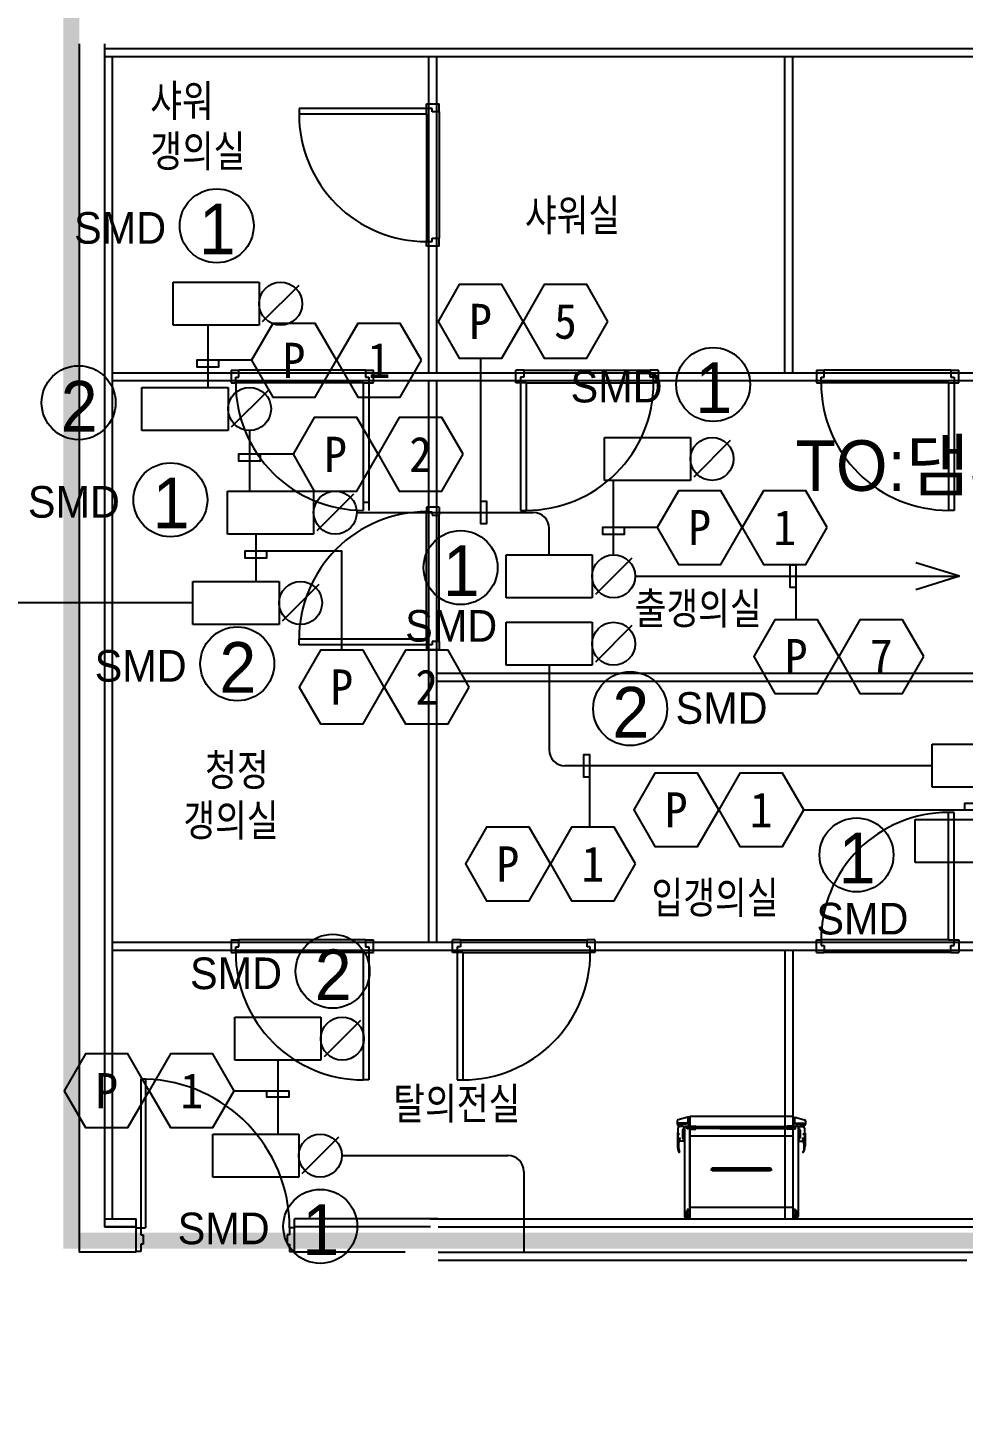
# Model space of a CAD drawing. Header units: millimetres. Extents: x 3365 to 47260, y 1455 to 34440.
# Drawn here: x 13890 to 19802, y 11986 to 20800 of the extents above; entities that cross this region are included whole.
import ezdxf
from ezdxf.enums import TextEntityAlignment as Align

# ---------------------------------------------------------------- set-up
doc = ezdxf.new("R2010")
doc.units = ezdxf.units.MM
doc.header["$LTSCALE"] = 120
doc.linetypes.add('HIDDENX2', pattern=[0.75, 0.5, -0.25])
for name, color, linetype in [('1구역', 41, 'Continuous'), ('ARCH', 9, 'Continuous'), ('DAMPER', 2, 'Continuous'), ('fire', 2, 'Continuous'), ('fire-l', 4, 'Continuous'), ('FIRE-NOTE', 7, 'Continuous'), ('smd-f', 2, 'Continuous')]:
    doc.layers.add(name, color=color, linetype=linetype)
doc.styles.add('GHD', font='')
doc.styles.add('ghs', font='')
doc.styles.add('TT', font='')
doc.styles.add('돋움', font='')
doc.styles.get('GHD').set_extended_font_data('Dotum')
doc.styles.get('ghs').set_extended_font_data('Dotum')
doc.styles.get('TT').set_extended_font_data('Dotum')
doc.styles.get('돋움').set_extended_font_data('DotumChe')

# ---------------------------------------------------------------- blocks, each defined once
blk = doc.blocks.new('e-22-1')
at = {"layer": 'DAMPER'}
blk.add_line((-5, 1), (-1, 1), dxfattribs=at)
at = {"layer": 'fire'}
for p, q in [((-5, -1), (-5, 1)), ((-1, 1), (-1, -1)), ((0.85, 0.85), (-0.85, -0.85)), ((-1, -1), (-5, -1))]:
    blk.add_line(p, q, dxfattribs=at)
blk.add_circle((0, 0), 1, dxfattribs=at)

msp = doc.modelspace()

# ---------------------------------------------------------------- linework, layer by layer
at = {"layer": '1구역', "color": 1, "linetype": 'HIDDENX2', "ltscale": 7, "const_width": 100, "elevation": 0}
msp.add_lwpolyline([(14164.5, 20700.2), (14164.5, 14972.6), (14164.5, 13133.1), (31124.5, 13133.1), (31124.5, 10860.3), (34735.9, 10860.3), (34735.8, 21050.2), (14164.5, 21050.2)], close=True, dxfattribs=at)
at = {"layer": 'ARCH', "color": 9}
for p, q in [((14214.5, 20700.2, 0), (14214.5, 13060.3, 0)), ((14374.5, 20700.2, 0), (14374.5, 13220.3, 0)), ((14374.5, 20670.3, 0), (20574.5, 20670.3, 0)), ((14374.5, 20620.3, 0), (20574.5, 20620.3, 0)), ((14424.5, 13270.3, 0), (14424.5, 20620.3, 0)), ((16424.5, 18620.3, 0), (16424.5, 20620.3, 0)), ((16474.5, 18620.3, 0), (16474.5, 20620.3, 0)), ((18674.5, 18620.3, 0), (18674.5, 20620.3, 0)), ((18724.5, 18620.3, 0), (18724.5, 20620.3, 0)), ((16409.5, 20290.9, 0), (15604.3, 20290.9, 0)), ((15604.3, 20290.9, 0), (15604.3, 20255.7, 0)), ((16409.5, 20290.9, 0), (16409.5, 20320.3, 0)), ((16409.5, 20320.3, 0), (16489.5, 20320.3, 0)), ((16445.4, 20290.9, 0), (16409.5, 20290.9, 0)), ((16409.5, 20255.7, 0), (16409.5, 20290.9, 0)), ((16424.5, 20320.3, 0), (16474.5, 20320.3, 0)), ((16424.5, 20320.3, 0), (16474.5, 20320.3, 0)), ((16445.4, 20270.4, 0), (16445.4, 20290.9, 0)), ((16489.5, 20270.4, 0), (16489.5, 20320.3, 0)), ((16409.5, 20255.7, 0), (15604.3, 20255.7, 0)), ((16409.5, 20255.7, 0), (16409.5, 19449.6, 0)), ((16489.5, 20270.4, 0), (16445.4, 20270.4, 0)), ((16489.5, 20270.4, 0), (16489.5, 19470.1, 0)), ((16409.5, 19449.6, 0), (16445.4, 19449.6, 0)), ((16409.5, 19420.3, 0), (16409.5, 19449.6, 0)), ((16489.5, 19420.3, 0), (16409.5, 19420.3, 0)), ((16474.5, 19420.3, 0), (16424.5, 19420.3, 0)), ((16445.4, 19470.1, 0), (16489.5, 19470.1, 0)), ((16445.4, 19449.6, 0), (16445.4, 19470.1, 0)), ((16445.4, 19449.6, 0), (16445.4, 19470.1, 0)), ((16489.5, 19420.3, 0), (16489.5, 19470.1, 0)), ((14424.5, 18620.3, 0), (20024.5, 18620.3, 0)), ((15174.5, 18635.3, 0), (15174.5, 18555.3, 0)), ((15174.5, 18635.3, 0), (15224.4, 18635.3, 0)), ((15174.5, 18620.3, 0), (15174.5, 18570.3, 0)), ((15224.4, 18591.1, 0), (15224.4, 18635.3, 0)), ((16024.6, 18635.3, 0), (15224.4, 18635.3, 0)), ((16024.6, 18635.3, 0), (16024.6, 18591.1, 0)), ((16024.6, 18635.3, 0), (16074.5, 18635.3, 0)), ((16074.5, 18555.3, 0), (16074.5, 18635.3, 0)), ((16074.5, 18570.3, 0), (16074.5, 18620.3, 0)), ((16074.5, 18570.3, 0), (16074.5, 18620.3, 0)), ((16974.5, 18555.3, 0), (16974.5, 18635.3, 0)), ((17024.4, 18635.3, 0), (16974.5, 18635.3, 0)), ((16974.5, 18570.3, 0), (16974.5, 18620.3, 0)), ((16974.5, 18570.3, 0), (16974.5, 18620.3, 0)), ((17024.4, 18635.3, 0), (17024.4, 18591.1, 0)), ((17024.4, 18635.3, 0), (17824.6, 18635.3, 0)), ((17824.6, 18591.1, 0), (17824.6, 18635.3, 0)), ((17874.5, 18635.3, 0), (17824.6, 18635.3, 0)), ((17874.5, 18635.3, 0), (17874.5, 18555.3, 0)), ((17874.5, 18620.3, 0), (17874.5, 18570.3, 0)), ((18874.5, 18635.3, 0), (18874.5, 18555.3, 0)), ((18874.5, 18635.3, 0), (18924.4, 18635.3, 0)), ((18874.5, 18620.3, 0), (18874.5, 18570.3, 0)), ((18924.4, 18591.1, 0), (18924.4, 18635.3, 0)), ((19724.6, 18635.3, 0), (18924.4, 18635.3, 0)), ((19724.6, 18635.3, 0), (19724.6, 18591.1, 0)), ((19724.6, 18635.3, 0), (19774.5, 18635.3, 0)), ((19774.5, 18555.3, 0), (19774.5, 18635.3, 0)), ((19774.5, 18570.3, 0), (19774.5, 18620.3, 0)), ((19774.5, 18570.3, 0), (19774.5, 18620.3, 0)), ((14424.5, 18570.3, 0), (32874.5, 18570.3, 0)), ((15174.5, 18555.3, 0), (15203.9, 18555.3, 0)), ((15203.9, 18591.1, 0), (15224.4, 18591.1, 0)), ((15203.9, 18555.3, 0), (15203.9, 18591.1, 0)), ((15203.9, 18591.1, 0), (15224.4, 18591.1, 0)), ((16009.9, 18555.3, 0), (15203.9, 18555.3, 0)), ((16009.9, 18555.3, 0), (16009.9, 17750, 0)), ((16009.9, 18555.3, 0), (16045.1, 18555.3, 0)), ((16024.6, 18591.1, 0), (16045.1, 18591.1, 0)), ((16045.1, 18591.1, 0), (16045.1, 18555.3, 0)), ((16045.1, 18555.3, 0), (16074.5, 18555.3, 0)), ((16045.1, 18555.3, 0), (16045.1, 17750, 0)), ((16424.5, 15020.3, 0), (16424.5, 18570.3, 0)), ((16474.5, 15020.3, 0), (16474.5, 18570.3, 0)), ((17003.9, 18555.3, 0), (16974.5, 18555.3, 0)), ((17003.9, 18591.1, 0), (17003.9, 18555.3, 0)), ((17024.4, 18591.1, 0), (17003.9, 18591.1, 0)), ((17003.9, 18555.3, 0), (17003.9, 17750, 0)), ((17039.1, 18555.3, 0), (17003.9, 18555.3, 0)), ((17039.1, 18555.3, 0), (17039.1, 17750, 0)), ((17039.1, 18555.3, 0), (17845.1, 18555.3, 0)), ((17845.1, 18591.1, 0), (17824.6, 18591.1, 0)), ((17845.1, 18591.1, 0), (17824.6, 18591.1, 0)), ((17845.1, 18555.3, 0), (17845.1, 18591.1, 0)), ((17874.5, 18555.3, 0), (17845.1, 18555.3, 0)), ((18874.5, 18555.3, 0), (18903.9, 18555.3, 0)), ((18903.9, 18591.1, 0), (18924.4, 18591.1, 0)), ((18903.9, 18555.3, 0), (18903.9, 18591.1, 0)), ((18903.9, 18591.1, 0), (18924.4, 18591.1, 0)), ((19709.9, 18555.3, 0), (18903.9, 18555.3, 0)), ((19709.9, 18555.3, 0), (19709.9, 17750, 0)), ((19709.9, 18555.3, 0), (19745.1, 18555.3, 0)), ((19724.6, 18591.1, 0), (19745.1, 18591.1, 0)), ((19745.1, 18591.1, 0), (19745.1, 18555.3, 0)), ((19745.1, 18555.3, 0), (19774.5, 18555.3, 0)), ((19745.1, 18555.3, 0), (19745.1, 17750, 0)), ((16045.1, 17800, 0), (16009.9, 17800, 0)), ((16409.5, 17770.3, 0), (16409.5, 17740.9, 0)), ((16489.5, 17770.3, 0), (16409.5, 17770.3, 0)), ((16409.5, 17740.9, 0), (16445.4, 17740.9, 0)), ((16409.5, 16934.9, 0), (16409.5, 17740.9, 0)), ((16474.5, 17770.3, 0), (16424.5, 17770.3, 0)), ((16445.4, 17740.9, 0), (16445.4, 17720.4, 0)), ((16445.4, 17740.9, 0), (16445.4, 17720.4, 0)), ((16445.4, 17720.4, 0), (16489.5, 17720.4, 0)), ((16489.5, 17770.3, 0), (16489.5, 17720.4, 0)), ((16489.5, 16920.1, 0), (16489.5, 17720.4, 0)), ((17003.9, 17750, 0), (17039.1, 17750, 0)), ((19745.1, 17750, 0), (19709.9, 17750, 0)), ((16409.5, 16934.9, 0), (15604.3, 16934.9, 0)), ((15604.3, 16899.6, 0), (15604.3, 16934.9, 0)), ((16409.5, 16934.9, 0), (16409.5, 16899.6, 0)), ((16409.5, 16899.6, 0), (15604.3, 16899.6, 0)), ((16409.5, 16899.6, 0), (16409.5, 16870.3, 0)), ((16445.4, 16899.6, 0), (16409.5, 16899.6, 0)), ((16409.5, 16870.3, 0), (16489.5, 16870.3, 0)), ((16424.5, 16870.3, 0), (16474.5, 16870.3, 0)), ((16424.5, 16870.3, 0), (16474.5, 16870.3, 0)), ((16445.4, 16920.1, 0), (16445.4, 16899.6, 0)), ((16489.5, 16920.1, 0), (16445.4, 16920.1, 0)), ((16489.5, 16920.1, 0), (16489.5, 16870.3, 0)), ((16474.5, 16720.3, 0), (20024.5, 16720.3, 0)), ((16474.5, 16670.3, 0), (20024.5, 16670.3, 0)), ((19709.9, 15035.3, 0), (19709.9, 15840.5, 0)), ((19745.1, 15840.5, 0), (19709.9, 15840.5, 0)), ((19745.1, 15035.3, 0), (19745.1, 15840.5, 0)), ((14424.5, 15020.3, 0), (22874.5, 15020.3, 0)), ((15174.5, 15035.3, 0), (15174.5, 14955.3, 0)), ((15174.5, 15035.3, 0), (15224.4, 15035.3, 0)), ((15174.5, 15020.3, 0), (15174.5, 14970.3, 0)), ((15203.9, 14991.1, 0), (15224.4, 14991.1, 0)), ((15203.9, 14955.3, 0), (15203.9, 14991.1, 0)), ((15203.9, 14991.1, 0), (15224.4, 14991.1, 0)), ((15224.4, 14991.1, 0), (15224.4, 15035.3, 0)), ((16024.6, 15035.3, 0), (15224.4, 15035.3, 0)), ((16024.6, 15035.3, 0), (16024.6, 14991.1, 0)), ((16024.6, 15035.3, 0), (16074.5, 15035.3, 0)), ((16024.6, 14991.1, 0), (16045.1, 14991.1, 0)), ((16045.1, 14991.1, 0), (16045.1, 14955.3, 0)), ((16074.5, 14955.3, 0), (16074.5, 15035.3, 0)), ((16074.5, 14970.3, 0), (16074.5, 15020.3, 0)), ((16074.5, 14970.3, 0), (16074.5, 15020.3, 0)), ((16574.5, 14955.3, 0), (16574.5, 15035.3, 0)), ((16624.4, 15035.3, 0), (16574.5, 15035.3, 0)), ((16574.5, 14970.3, 0), (16574.5, 15020.3, 0)), ((16574.5, 14970.3, 0), (16574.5, 15020.3, 0)), ((16603.9, 14991.1, 0), (16603.9, 14955.3, 0)), ((16624.4, 14991.1, 0), (16603.9, 14991.1, 0)), ((16624.4, 15035.3, 0), (16624.4, 14991.1, 0)), ((16624.4, 15035.3, 0), (17424.6, 15035.3, 0)), ((17424.6, 14991.1, 0), (17424.6, 15035.3, 0)), ((17474.5, 15035.3, 0), (17424.6, 15035.3, 0)), ((17445.1, 14991.1, 0), (17424.6, 14991.1, 0)), ((17445.1, 14991.1, 0), (17424.6, 14991.1, 0)), ((17445.1, 14955.3, 0), (17445.1, 14991.1, 0)), ((17474.5, 15035.3, 0), (17474.5, 14955.3, 0)), ((17474.5, 15020.3, 0), (17474.5, 14970.3, 0)), ((18874.5, 15035.3, 0), (18903.9, 15035.3, 0)), ((18874.5, 14955.3, 0), (18874.5, 15035.3, 0)), ((18874.5, 14970.3, 0), (18874.5, 15020.3, 0)), ((18903.9, 15035.3, 0), (18903.9, 14999.4, 0)), ((19709.9, 15035.3, 0), (18903.9, 15035.3, 0)), ((18903.9, 14999.4, 0), (18924.4, 14999.4, 0)), ((18903.9, 14999.4, 0), (18924.4, 14999.4, 0)), ((18924.4, 14999.4, 0), (18924.4, 14955.3, 0)), ((19709.9, 15035.3, 0), (19745.1, 15035.3, 0)), ((19724.6, 14999.4, 0), (19745.1, 14999.4, 0)), ((19724.6, 14955.3, 0), (19724.6, 14999.4, 0)), ((19745.1, 15035.3, 0), (19774.5, 15035.3, 0)), ((19745.1, 14999.4, 0), (19745.1, 15035.3, 0)), ((19774.5, 15035.3, 0), (19774.5, 14955.3, 0)), ((19774.5, 15020.3, 0), (19774.5, 14970.3, 0)), ((19774.5, 15020.3, 0), (19774.5, 14970.3, 0)), ((14424.5, 14970.3, 0), (22924.5, 14970.3, 0)), ((15174.5, 14955.3, 0), (15203.9, 14955.3, 0)), ((16009.9, 14955.3, 0), (15203.9, 14955.3, 0)), ((16009.9, 14955.3, 0), (16009.9, 14150, 0)), ((16009.9, 14955.3, 0), (16045.1, 14955.3, 0)), ((16045.1, 14955.3, 0), (16074.5, 14955.3, 0)), ((16045.1, 14955.3, 0), (16045.1, 14150, 0)), ((16603.9, 14955.3, 0), (16574.5, 14955.3, 0)), ((16603.9, 14955.3, 0), (16603.9, 14150, 0)), ((16639.1, 14955.3, 0), (16603.9, 14955.3, 0)), ((16639.1, 14955.3, 0), (16639.1, 14150, 0)), ((16639.1, 14955.3, 0), (17445.1, 14955.3, 0)), ((17474.5, 14955.3, 0), (17445.1, 14955.3, 0)), ((18674.5, 14970.3, 0), (18674.5, 13270.3, 0)), ((18724.5, 14970.3, 0), (18724.5, 13270.3, 0)), ((18874.5, 14955.3, 0), (18924.4, 14955.3, 0)), ((19724.6, 14955.3, 0), (18924.4, 14955.3, 0)), ((19724.6, 14955.3, 0), (19774.5, 14955.3, 0)), ((14604.5, 14155.3, 0), (14604.5, 13215.3, 0)), ((14604.5, 14155.3, 0), (14634.5, 14155.3, 0)), ((14634.5, 14155.3, 0), (14634.5, 13215.3, 0)), ((16045.1, 14150, 0), (16009.9, 14150, 0)), ((16603.9, 14150, 0), (16639.1, 14150, 0)), ((17993.3, 13890.5, 0), (17993.3, 13875, 0)), ((18062.2, 13875, 0), (17993.3, 13875, 0)), ((17993.4, 13874, 0), (17993.4, 13872.4, 0)), ((17993.5, 13871.9, 0), (18000.8, 13860.8, 0)), ((18008.4, 13875, 0), (17994.3, 13875, 0)), ((17999, 13844.8, 0), (17999, 13772.1, 0)), ((18062, 13913.6, 0), (18000.2, 13897.3, 0)), ((18036.7, 13854.2, 0), (18008.4, 13854.2, 0)), ((18009.4, 13874, 0), (18009.4, 13863.6, 0)), ((18053.7, 13870.2, 0), (18009.4, 13870.2, 0)), ((18011.9, 13854.2, 0), (18011.9, 13865.5, 0)), ((18011.9, 13865.5, 0), (18015.7, 13865.5, 0)), ((18026.1, 13854.2, 0), (18026.1, 13854.2, 0)), ((18036.7, 13854.2, 0), (18036.7, 13762.6, 0)), ((18039.6, 13854.2, 0), (18039.6, 13317.5, 0)), ((18071.7, 13854.2, 0), (18039.6, 13854.2, 0)), ((18039.6, 13854.2, 0), (18072.6, 13854.2, 0)), ((18053.7, 13875, 0), (18053.7, 13870.2, 0)), ((18057.7, 13841.1, 0), (18057.7, 13854.2, 0)), ((18072.6, 13841.1, 0), (18057.7, 13841.1, 0)), ((18076.8, 13904.2, 0), (18059.3, 13904.2, 0)), ((18076.4, 13876.8, 0), (18059.3, 13876.8, 0)), ((18059.3, 13853, 0), (18059.3, 13842.4, 0)), ((18073.9, 13853, 0), (18059.3, 13853, 0)), ((18059.3, 13842.4, 0), (18073.9, 13842.4, 0)), ((18059.5, 13850.3, 0), (18059.7, 13850.5, 0)), ((18059.5, 13850.5, 0), (18059.7, 13850.5, 0)), ((18060.3, 13847.7, 0), (18060.3, 13848.2, 0)), ((18060.3, 13848.2, 0), (18060.8, 13848.1, 0)), ((18060.3, 13847.7, 0), (18060.8, 13848.1, 0)), ((18061.2, 13842.8, 0), (18061.3, 13842.9, 0)), ((18061.3, 13842.8, 0), (18061.3, 13842.9, 0)), ((18062.2, 13913.7, 0), (18062.2, 13867.4, 0)), ((18065.1, 13906.1, 0), (18062.2, 13908.9, 0)), ((18065.1, 13902.3, 0), (18062.2, 13899.5, 0)), ((18073.4, 13886.3, 0), (18062.2, 13886.3, 0)), ((18073.4, 13867.4, 0), (18062.2, 13867.4, 0)), ((18073.4, 13913.7, 0), (18062.3, 13913.7, 0)), ((18065.2, 13878.7, 0), (18062.3, 13881.6, 0)), ((18065.2, 13875, 0), (18062.3, 13872.1, 0)), ((18063.8, 13850.6, 0), (18064.4, 13850.8, 0)), ((18064.1, 13850.1, 0), (18063.8, 13850.6, 0)), ((18064.1, 13850.1, 0), (18064.4, 13850.8, 0)), ((18065.1, 13906.1, 0), (18065.1, 13902.3, 0)), ((18073.4, 13906.1, 0), (18065.1, 13906.1, 0)), ((18073.4, 13902.3, 0), (18065.1, 13902.3, 0)), ((18065.2, 13878.7, 0), (18065.2, 13875, 0)), ((18073.4, 13878.7, 0), (18065.2, 13878.7, 0)), ((18073.4, 13875, 0), (18065.2, 13875, 0)), ((18066.8, 13853.1, 0), (18067.1, 13853.4, 0)), ((18066.8, 13853.1, 0), (18066.8, 13853.4, 0)), ((18067.4, 13846.4, 0), (18067.4, 13846.9, 0)), ((18067.4, 13846.9, 0), (18067.9, 13846.8, 0)), ((18067.4, 13846.4, 0), (18067.9, 13846.8, 0)), ((18067.6, 13845, 0), (18068.2, 13845.2, 0)), ((18067.9, 13844.5, 0), (18067.6, 13845, 0)), ((18067.9, 13844.5, 0), (18068.2, 13845.2, 0)), ((18069.5, 13849.3, 0), (18070.4, 13849.2, 0)), ((18069.7, 13848.5, 0), (18069.5, 13849.3, 0)), ((18069.7, 13848.5, 0), (18070.4, 13849.2, 0)), ((18070.7, 13852.9, 0), (18071.2, 13853.1, 0)), ((18071, 13852.4, 0), (18070.7, 13852.9, 0)), ((18071, 13852.4, 0), (18071.2, 13853.1, 0)), ((18114.5, 13847.2, 0), (18071, 13847.2, 0)), ((18072.6, 13853, 0), (18072.6, 13854.2, 0)), ((18073.4, 13913.7, 0), (18073.4, 13867.4, 0)), ((18073.9, 13842.4, 0), (18073.9, 13853, 0)), ((18073.9, 13851.8, 0), (18073.9, 13852.4, 0)), ((18073.9, 13852.4, 0), (18074.2, 13852.3, 0)), ((18073.9, 13851.8, 0), (18074.2, 13852, 0)), ((18074.5, 13920.3, 0), (18074.5, 13270.3, 0)), ((18074.5, 13920.3, 0), (18724.5, 13920.3, 0)), ((18074.5, 13856.6, 0), (18112.2, 13856.6, 0)), ((18112.2, 13856.6, 0), (18074.5, 13837.8, 0)), ((18074.5, 13856.6, 0), (18112.2, 13837.8, 0)), ((18074.5, 13852.3, 0), (18074.5, 13833.5, 0)), ((18112.2, 13856.6, 0), (18112.2, 13837.8, 0)), ((18686.7, 13852, 0), (18112.2, 13852, 0)), ((18686.7, 13842.4, 0), (18112.2, 13842.4, 0)), ((18264.2, 13852, 0), (18686.7, 13852, 0)), ((18264.2, 13842.4, 0), (18686.7, 13842.4, 0)), ((18684.5, 13847.2, 0), (18728, 13847.2, 0)), ((18686.7, 13856.6, 0), (18686.7, 13837.8, 0)), ((18686.7, 13856.6, 0), (18724.5, 13837.8, 0)), ((18724.5, 13856.6, 0), (18686.7, 13837.8, 0)), ((18724.5, 13856.6, 0), (18686.7, 13856.6, 0)), ((18722.2, 13904.2, 0), (18739.7, 13904.2, 0)), ((18722.5, 13876.8, 0), (18739.7, 13876.8, 0)), ((18724.5, 13920.3, 0), (18724.5, 13270.3, 0)), ((18724.5, 13852.3, 0), (18724.5, 13833.5, 0)), ((18724.5, 13852.3, 0), (18724.5, 13833.5, 0)), ((18725, 13853, 0), (18739.7, 13853, 0)), ((18725, 13842.4, 0), (18725, 13853, 0)), ((18725.3, 13851.8, 0), (18725, 13851.7, 0)), ((18725.3, 13851.2, 0), (18725, 13851.4, 0)), ((18739.7, 13842.4, 0), (18725, 13842.4, 0)), ((18725.3, 13851.2, 0), (18725.3, 13851.8, 0)), ((18725.6, 13913.7, 0), (18725.6, 13867.4, 0)), ((18725.6, 13913.7, 0), (18736.6, 13913.7, 0)), ((18725.6, 13906.1, 0), (18733.9, 13906.1, 0)), ((18725.6, 13902.3, 0), (18733.9, 13902.3, 0)), ((18725.6, 13886.3, 0), (18736.8, 13886.3, 0)), ((18725.6, 13878.7, 0), (18733.8, 13878.7, 0)), ((18725.6, 13875, 0), (18733.8, 13875, 0)), ((18725.6, 13867.4, 0), (18736.8, 13867.4, 0)), ((18759.4, 13854.2, 0), (18726.4, 13854.2, 0)), ((18726.4, 13853, 0), (18726.4, 13854.2, 0)), ((18726.4, 13841.1, 0), (18741.3, 13841.1, 0)), ((18728.2, 13851.8, 0), (18728, 13852.5, 0)), ((18728.6, 13852.3, 0), (18728, 13852.5, 0)), ((18728.2, 13851.8, 0), (18728.6, 13852.3, 0)), ((18729.7, 13848.7, 0), (18728.8, 13848.6, 0)), ((18729.6, 13847.9, 0), (18728.8, 13848.6, 0)), ((18729.6, 13847.9, 0), (18729.7, 13848.7, 0)), ((18731.3, 13843.9, 0), (18731, 13844.6, 0)), ((18731.6, 13844.4, 0), (18731, 13844.6, 0)), ((18731.9, 13846.3, 0), (18731.3, 13846.2, 0)), ((18731.8, 13845.8, 0), (18731.3, 13846.2, 0)), ((18731.3, 13843.9, 0), (18731.6, 13844.4, 0)), ((18731.8, 13845.8, 0), (18731.9, 13846.3, 0)), ((18732.4, 13852.5, 0), (18732.1, 13852.8, 0)), ((18732.4, 13852.5, 0), (18732.4, 13852.8, 0)), ((18733.8, 13878.7, 0), (18736.6, 13881.6, 0)), ((18733.8, 13878.7, 0), (18733.8, 13875, 0)), ((18733.8, 13875, 0), (18736.6, 13872.1, 0)), ((18733.9, 13906.1, 0), (18736.8, 13908.9, 0)), ((18733.9, 13906.1, 0), (18733.9, 13902.3, 0)), ((18733.9, 13902.3, 0), (18736.8, 13899.5, 0)), ((18735.1, 13849.5, 0), (18734.8, 13850.2, 0)), ((18735.4, 13850, 0), (18734.8, 13850.2, 0)), ((18735.1, 13849.5, 0), (18735.4, 13850, 0)), ((18736.8, 13913.7, 0), (18736.8, 13867.4, 0)), ((18736.8, 13875, 0), (18805.7, 13875, 0)), ((18737, 13913.6, 0), (18798.8, 13897.3, 0)), ((18737.9, 13842.2, 0), (18737.9, 13842.3, 0)), ((18738, 13842.2, 0), (18737.9, 13842.3, 0)), ((18739, 13847.6, 0), (18738.4, 13847.5, 0)), ((18738.9, 13847.1, 0), (18738.4, 13847.5, 0)), ((18738.9, 13847.1, 0), (18739, 13847.6, 0)), ((18739.7, 13849.9, 0), (18739.5, 13849.8, 0)), ((18739.7, 13849.7, 0), (18739.5, 13849.8, 0)), ((18739.7, 13853, 0), (18739.7, 13842.4, 0)), ((18741.3, 13841.1, 0), (18741.3, 13854.2, 0)), ((18745.3, 13875, 0), (18745.3, 13870.2, 0)), ((18745.3, 13870.2, 0), (18789.6, 13870.2, 0)), ((18759.4, 13854.2, 0), (18759.4, 13317.5, 0)), ((18762.2, 13854.2, 0), (18762.2, 13762.6, 0)), ((18762.2, 13854.2, 0), (18790.6, 13854.2, 0)), ((18772.9, 13854.2, 0), (18772.9, 13854.2, 0)), ((18787.1, 13865.5, 0), (18783.3, 13865.5, 0)), ((18787.1, 13854.2, 0), (18787.1, 13865.5, 0)), ((18789.6, 13874, 0), (18789.6, 13863.6, 0)), ((18790.6, 13875, 0), (18804.7, 13875, 0)), ((18805.5, 13871.9, 0), (18798.2, 13860.8, 0)), ((18800, 13844.8, 0), (18800, 13772.1, 0)), ((18805.5, 13874, 0), (18805.5, 13872.4, 0)), ((18805.7, 13890.5, 0), (18805.7, 13875, 0)), ((17996.2, 13813.6, 0), (17996.2, 13730.7, 0)), ((17999.9, 13806.1, 0), (18007.5, 13806.1, 0)), ((18002.8, 13777.7, 0), (18014.1, 13777.7, 0)), ((18003.7, 13809.8, 0), (18003.7, 13802.3, 0)), ((18008.4, 13783.4, 0), (18008.4, 13772.1, 0)), ((18036.7, 13762.6, 0), (18008.4, 13762.6, 0)), ((18039.2, 13824, 0), (18026.2, 13824, 0)), ((18039.2, 13790, 0), (18026.2, 13790, 0)), ((18028.2, 13831.5, 0), (18028.2, 13785.3, 0)), ((18030.1, 13825.9, 0), (18028.2, 13827.8, 0)), ((18030.1, 13822.1, 0), (18028.2, 13820.2, 0)), ((18030.1, 13791.9, 0), (18028.2, 13793.8, 0)), ((18030.1, 13788.1, 0), (18028.2, 13786.2, 0)), ((18036.7, 13825.9, 0), (18030.1, 13825.9, 0)), ((18030.1, 13825.9, 0), (18030.1, 13822.1, 0)), ((18036.7, 13822.1, 0), (18030.1, 13822.1, 0)), ((18036.7, 13791.9, 0), (18030.1, 13791.9, 0)), ((18030.1, 13791.9, 0), (18030.1, 13788.1, 0)), ((18036.7, 13788.1, 0), (18030.1, 13788.1, 0)), ((18072.6, 13830.7, 0), (18072.6, 13343.2, 0)), ((18074.5, 13837.8, 0), (18112.2, 13837.8, 0)), ((18074.5, 13795.3, 0), (18724.5, 13795.3, 0)), ((18724.5, 13837.8, 0), (18686.7, 13837.8, 0)), ((18726.4, 13830.7, 0), (18726.4, 13343.2, 0)), ((18759.8, 13824, 0), (18772.8, 13824, 0)), ((18759.8, 13790, 0), (18772.8, 13790, 0)), ((18762.2, 13825.9, 0), (18768.9, 13825.9, 0)), ((18762.2, 13822.1, 0), (18768.9, 13822.1, 0)), ((18762.2, 13791.9, 0), (18768.9, 13791.9, 0)), ((18762.2, 13788.1, 0), (18768.9, 13788.1, 0)), ((18762.2, 13762.6, 0), (18790.6, 13762.6, 0)), ((18768.9, 13825.9, 0), (18770.7, 13827.8, 0)), ((18768.9, 13825.9, 0), (18768.9, 13822.1, 0)), ((18768.9, 13822.1, 0), (18770.7, 13820.2, 0)), ((18768.9, 13791.9, 0), (18770.7, 13793.8, 0)), ((18768.9, 13791.9, 0), (18768.9, 13788.1, 0)), ((18768.9, 13788.1, 0), (18770.7, 13786.2, 0)), ((18770.7, 13831.5, 0), (18770.7, 13785.3, 0)), ((18796.2, 13777.7, 0), (18784.9, 13777.7, 0)), ((18790.6, 13783.4, 0), (18790.6, 13772.1, 0)), ((18799.1, 13806.1, 0), (18791.5, 13806.1, 0)), ((18795.3, 13809.8, 0), (18795.3, 13802.3, 0)), ((18802.8, 13813.6, 0), (18802.8, 13730.7, 0)), ((18003.8, 13713.8, 0), (18006.8, 13698.8, 0)), ((18006.4, 13692.6, 0), (18006, 13692.7, 0)), ((18006.8, 13698.8, 0), (18007.5, 13693.6, 0)), ((18792.2, 13698.8, 0), (18791.5, 13693.6, 0)), ((18795.2, 13713.8, 0), (18792.2, 13698.8, 0)), ((18792.6, 13692.6, 0), (18793, 13692.7, 0)), ((18204.1, 13583.6, 0), (18594.9, 13583.6, 0)), ((18214.6, 13592.8, 0), (18584.3, 13592.8, 0)), ((18214.6, 13574.3, 0), (18214.6, 13592.8, 0)), ((18584.3, 13574.3, 0), (18214.6, 13574.3, 0)), ((18227.6, 13574.3, 0), (18227.6, 13592.8, 0)), ((18230.8, 13589.6, 0), (18568.2, 13589.6, 0)), ((18230.8, 13577.6, 0), (18230.8, 13589.6, 0)), ((18568.2, 13577.6, 0), (18230.8, 13577.6, 0)), ((18568.2, 13589.6, 0), (18568.2, 13577.6, 0)), ((18571.4, 13592.8, 0), (18571.4, 13574.3, 0)), ((18584.3, 13592.8, 0), (18584.3, 13574.3, 0)), ((18039.6, 13317.5, 0), (18072.6, 13317.5, 0)), ((18040, 13313.6, 0), (18040, 13288.1, 0)), ((18056.1, 13316.4, 0), (18042.9, 13316.4, 0)), ((18047.1, 13308.9, 0), (18047.1, 13316.4, 0)), ((18049.5, 13301.3, 0), (18049.5, 13316.4, 0)), ((18051.8, 13308.9, 0), (18051.8, 13316.4, 0)), ((18057.7, 13330.5, 0), (18057.7, 13317.5, 0)), ((18072.6, 13330.5, 0), (18057.7, 13330.5, 0)), ((18058.9, 13313.6, 0), (18058.9, 13288.1, 0)), ((18059.2, 13321.7, 0), (18059.4, 13321.6, 0)), ((18059.2, 13321.6, 0), (18059.4, 13321.6, 0)), ((18059.3, 13318.7, 0), (18059.3, 13329.2, 0)), ((18059.3, 13329.2, 0), (18073.9, 13329.2, 0)), ((18073.9, 13318.7, 0), (18059.3, 13318.7, 0)), ((18060, 13324.4, 0), (18060.5, 13323.9, 0)), ((18060, 13324.4, 0), (18060, 13323.8, 0)), ((18060, 13323.8, 0), (18060.5, 13323.9, 0)), ((18060.9, 13329.2, 0), (18061, 13329.2, 0)), ((18061, 13329.2, 0), (18061, 13329.2, 0)), ((18063.8, 13321.9, 0), (18063.5, 13321.4, 0)), ((18063.5, 13321.4, 0), (18064.1, 13321.2, 0)), ((18063.8, 13321.9, 0), (18064.1, 13321.2, 0)), ((18066.5, 13318.9, 0), (18066.8, 13318.7, 0)), ((18066.5, 13318.9, 0), (18066.5, 13318.7, 0)), ((18067.1, 13325.7, 0), (18067.6, 13325.2, 0)), ((18067.1, 13325.7, 0), (18067.1, 13325.1, 0)), ((18067.1, 13325.1, 0), (18067.6, 13325.2, 0)), ((18067.6, 13327.5, 0), (18067.3, 13327.1, 0)), ((18067.3, 13327.1, 0), (18067.9, 13326.9, 0)), ((18067.6, 13327.5, 0), (18067.9, 13326.9, 0)), ((18069.4, 13323.6, 0), (18069.2, 13322.7, 0)), ((18069.2, 13322.7, 0), (18070.1, 13322.8, 0)), ((18069.4, 13323.6, 0), (18070.1, 13322.8, 0)), ((18070.7, 13319.6, 0), (18070.4, 13319.1, 0)), ((18070.4, 13319.1, 0), (18070.9, 13318.9, 0)), ((18070.7, 13319.6, 0), (18070.9, 13318.9, 0)), ((18072.6, 13318.7, 0), (18072.6, 13317.5, 0)), ((18073.6, 13320.2, 0), (18073.9, 13320, 0)), ((18073.6, 13320.2, 0), (18073.6, 13319.6, 0)), ((18073.6, 13319.6, 0), (18073.9, 13319.7, 0)), ((18073.9, 13329.2, 0), (18073.9, 13318.7, 0)), ((18074.5, 13345.3, 0), (18724.5, 13345.3, 0)), ((18739.7, 13329.2, 0), (18725, 13329.2, 0)), ((18725, 13329.2, 0), (18725, 13318.7, 0)), ((18725.3, 13320.2, 0), (18725, 13320, 0)), ((18725.3, 13319.6, 0), (18725, 13319.7, 0)), ((18725, 13318.7, 0), (18739.7, 13318.7, 0)), ((18725.3, 13320.2, 0), (18725.3, 13319.6, 0)), ((18726.4, 13330.5, 0), (18741.3, 13330.5, 0)), ((18726.4, 13318.7, 0), (18726.4, 13317.5, 0)), ((18759.4, 13317.5, 0), (18726.4, 13317.5, 0)), ((18728.2, 13319.6, 0), (18728, 13318.9, 0)), ((18728.6, 13319.1, 0), (18728, 13318.9, 0)), ((18728.2, 13319.6, 0), (18728.6, 13319.1, 0)), ((18729.6, 13323.6, 0), (18728.8, 13322.8, 0)), ((18729.7, 13322.7, 0), (18728.8, 13322.8, 0)), ((18729.6, 13323.6, 0), (18729.7, 13322.7, 0)), ((18731.3, 13327.5, 0), (18731, 13326.9, 0)), ((18731.6, 13327.1, 0), (18731, 13326.9, 0)), ((18731.3, 13327.5, 0), (18731.6, 13327.1, 0)), ((18731.8, 13325.7, 0), (18731.3, 13325.2, 0)), ((18731.9, 13325.1, 0), (18731.3, 13325.2, 0)), ((18731.8, 13325.7, 0), (18731.9, 13325.1, 0)), ((18732.4, 13318.9, 0), (18732.1, 13318.7, 0)), ((18732.4, 13318.9, 0), (18732.4, 13318.7, 0)), ((18735.1, 13321.9, 0), (18734.8, 13321.2, 0)), ((18735.4, 13321.4, 0), (18734.8, 13321.2, 0)), ((18735.1, 13321.9, 0), (18735.4, 13321.4, 0)), ((18737.9, 13329.2, 0), (18737.9, 13329.2, 0)), ((18738, 13329.2, 0), (18737.9, 13329.2, 0)), ((18738.9, 13324.4, 0), (18738.4, 13323.9, 0)), ((18739, 13323.8, 0), (18738.4, 13323.9, 0)), ((18738.9, 13324.4, 0), (18739, 13323.8, 0)), ((18739.7, 13321.7, 0), (18739.5, 13321.6, 0)), ((18739.7, 13321.6, 0), (18739.5, 13321.6, 0)), ((18739.7, 13318.7, 0), (18739.7, 13329.2, 0)), ((18740.1, 13313.6, 0), (18740.1, 13288.1, 0)), ((18741.3, 13330.5, 0), (18741.3, 13317.5, 0)), ((18742.9, 13316.4, 0), (18756.1, 13316.4, 0)), ((18747.2, 13308.9, 0), (18747.2, 13316.4, 0)), ((18749.5, 13301.3, 0), (18749.5, 13316.4, 0)), ((18751.9, 13308.9, 0), (18751.9, 13316.4, 0)), ((18759, 13313.6, 0), (18759, 13288.1, 0)), ((14374.5, 13270.3, 0), (14574.5, 13270.3, 0)), ((14574.5, 13220.3, 0), (14574.5, 13270.3, 0)), ((15574.5, 13220.3, 0), (15574.5, 13270.3, 0)), ((16484.5, 13270.3, 0), (15574.5, 13270.3, 0)), ((16434.5, 13270.3, 0), (31574.5, 13270.3, 0)), ((18061.8, 13308.9, 0), (18037.6, 13308.9, 0)), ((18047.6, 13288.1, 0), (18039.1, 13288.1, 0)), ((18056.1, 13302.2, 0), (18042.9, 13302.2, 0)), ((18043.8, 13302.2, 0), (18054.2, 13302.2, 0)), ((18047.1, 13308.9, 0), (18044.8, 13307, 0)), ((18054.2, 13307, 0), (18044.8, 13307, 0)), ((18044.8, 13302.2, 0), (18044.8, 13307, 0)), ((18055.1, 13302.2, 0), (18044.8, 13302.2, 0)), ((18051.8, 13308.9, 0), (18047.1, 13308.9, 0)), ((18048.5, 13288.1, 0), (18050.4, 13288.1, 0)), ((18049.5, 13290, 0), (18049.5, 13298.5, 0)), ((18049.5, 13297.5, 0), (18058.9, 13297.5, 0)), ((18049.5, 13289, 0), (18049.5, 13287.1, 0)), ((18049.5, 13286.2, 0), (18049.5, 13277.7, 0)), ((18066.5, 13278.6, 0), (18049.5, 13278.6, 0)), ((18051.4, 13288.1, 0), (18059.9, 13288.1, 0)), ((18051.8, 13308.9, 0), (18054.2, 13307, 0)), ((18054.2, 13302.2, 0), (18054.2, 13307, 0)), ((18058.9, 13297.5, 0), (18066.5, 13297.5, 0)), ((18062.6, 13288.1, 0), (18074.2, 13288.1, 0)), ((18063.6, 13294.7, 0), (18063.6, 13281.5, 0)), ((18063.6, 13292.8, 0), (18068.3, 13292.8, 0)), ((18063.6, 13283.4, 0), (18068.3, 13283.4, 0)), ((18070.2, 13297.5, 0), (18066.5, 13297.5, 0)), ((18070.2, 13278.6, 0), (18066.5, 13278.6, 0)), ((18068.3, 13292.8, 0), (18068.3, 13283.4, 0)), ((18070.2, 13290.4, 0), (18068.3, 13292.8, 0)), ((18070.2, 13285.7, 0), (18068.3, 13283.4, 0)), ((18070.2, 13290.4, 0), (18070.2, 13285.7, 0)), ((18070.2, 13290.4, 0), (18073.1, 13290.4, 0)), ((18070.2, 13285.7, 0), (18073.1, 13285.7, 0)), ((18073.1, 13294.7, 0), (18073.1, 13281.5, 0)), ((18074.5, 13270.3, 0), (18724.5, 13270.3, 0)), ((18736.3, 13288.1, 0), (18724.8, 13288.1, 0)), ((18725.9, 13294.7, 0), (18725.9, 13281.5, 0)), ((18728.8, 13290.4, 0), (18725.9, 13290.4, 0)), ((18728.8, 13285.7, 0), (18725.9, 13285.7, 0)), ((18728.8, 13297.5, 0), (18732.5, 13297.5, 0)), ((18728.8, 13290.4, 0), (18730.6, 13292.8, 0)), ((18728.8, 13290.4, 0), (18728.8, 13285.7, 0)), ((18728.8, 13285.7, 0), (18730.6, 13283.4, 0)), ((18728.8, 13278.6, 0), (18732.5, 13278.6, 0)), ((18730.6, 13292.8, 0), (18730.6, 13283.4, 0)), ((18735.4, 13292.8, 0), (18730.6, 13292.8, 0)), ((18735.4, 13283.4, 0), (18730.6, 13283.4, 0)), ((18740.1, 13297.5, 0), (18732.5, 13297.5, 0)), ((18732.5, 13278.6, 0), (18749.5, 13278.6, 0)), ((18735.4, 13294.7, 0), (18735.4, 13281.5, 0)), ((18737.2, 13308.9, 0), (18761.4, 13308.9, 0)), ((18747.6, 13288.1, 0), (18739.1, 13288.1, 0)), ((18749.5, 13297.5, 0), (18740.1, 13297.5, 0)), ((18742.9, 13302.2, 0), (18756.1, 13302.2, 0)), ((18743.9, 13302.2, 0), (18754.2, 13302.2, 0)), ((18747.2, 13308.9, 0), (18744.8, 13307, 0)), ((18744.8, 13307, 0), (18754.2, 13307, 0)), ((18744.8, 13302.2, 0), (18744.8, 13307, 0)), ((18755.2, 13302.2, 0), (18744.8, 13302.2, 0)), ((18747.2, 13308.9, 0), (18751.9, 13308.9, 0)), ((18750.5, 13288.1, 0), (18748.6, 13288.1, 0)), ((18749.5, 13290, 0), (18749.5, 13298.5, 0)), ((18749.5, 13289, 0), (18749.5, 13287.1, 0)), ((18749.5, 13286.2, 0), (18749.5, 13277.7, 0)), ((18751.4, 13288.1, 0), (18759.9, 13288.1, 0)), ((18751.9, 13308.9, 0), (18754.2, 13307, 0)), ((18754.2, 13302.2, 0), (18754.2, 13307, 0)), ((14574.5, 13220.3, 0), (14374.5, 13220.3, 0)), ((14374.5, 13220.3, 0), (14574.5, 13220.3, 0)), ((14574.5, 13220.3, 0), (14374.5, 13220.3, 0)), ((14574.5, 13060.3, 0), (14574.5, 13220.3, 0)), ((14574.5, 13065.3, 0), (14574.5, 13215.3, 0)), ((14574.5, 13215.3, 0), (14604.5, 13215.3, 0)), ((14604.5, 13215.3, 0), (14634.5, 13215.3, 0)), ((14604.5, 13215.3, 0), (14604.5, 13170.3, 0)), ((14604.5, 13170.3, 0), (14619.5, 13170.3, 0)), ((14619.5, 13170.3, 0), (14619.5, 13110.3, 0)), ((15544.5, 13170.3, 0), (15529.5, 13170.3, 0)), ((15529.5, 13170.3, 0), (15529.5, 13110.3, 0)), ((15574.5, 13215.3, 0), (15544.5, 13215.3, 0)), ((15544.5, 13215.3, 0), (15544.5, 13170.3, 0)), ((15574.5, 13060.3, 0), (15574.5, 13220.3, 0)), ((16434.5, 13220.3, 0), (15574.5, 13220.3, 0)), ((15574.5, 13065.3, 0), (15574.5, 13215.3, 0)), ((16434.5, 13220.3, 0), (16434.5, 13220.3, 0)), ((16484.5, 13220.3, 0), (16484.5, 13220.3, 0)), ((16484.5, 13220.3, 0), (23824.5, 13220.3, 0)), ((14574.5, 13060.3, 0), (14214.5, 13060.3, 0)), ((14604.5, 13065.3, 0), (14574.5, 13065.3, 0)), ((14619.5, 13110.3, 0), (14604.5, 13110.3, 0)), ((14604.5, 13110.3, 0), (14604.5, 13065.3, 0)), ((15529.5, 13110.3, 0), (15544.5, 13110.3, 0)), ((15544.5, 13110.3, 0), (15544.5, 13065.3, 0)), ((15544.5, 13065.3, 0), (15574.5, 13065.3, 0)), ((16274.5, 13060.3, 0), (15574.5, 13060.3, 0)), ((16484.5, 13060.3, 0), (20524.5, 13060.3, 0)), ((16484.5, 13010.3, 0), (19824.5, 13010.3, 0))]:
    msp.add_line(p, q, dxfattribs=at)
for centre, radius in [((18004.7, 13863.6, 0), 4.72), ((18794.3, 13863.6, 0), 4.72), ((18003.7, 13806.1, 0), 2.83), ((18008.4, 13777.7, 0), 3.78), ((18790.6, 13777.7, 0), 3.78), ((18795.3, 13806.1, 0), 2.83), ((18049.5, 13288.1, 0), 4.72), ((18749.5, 13288.1, 0), 4.72)]:
    msp.add_circle(centre, radius, dxfattribs=at)
for centre, radius, start, end in [((16408.9, 20254.3, 0), 804.7, 179.91508, 270.03615), ((16008.5, 18554.7, 0), 804.7, 179.96385, 270.08492), ((17040.5, 18554.7, 0), 804.7, 269.91508, 0.03615), ((19708.5, 18554.7, 0), 804.7, 179.96385, 270.08492), ((16408.9, 16936.2, 0), 804.7, 89.96385, 180.08492), ((19708.5, 15035.8, 0), 804.7, 89.91508, 180.03615), ((16008.5, 14954.7, 0), 804.7, 179.96385, 270.08492), ((16640.5, 14954.7, 0), 804.7, 269.91508, 0.03615), ((14604.5, 13215.3, 0), 940, 360, 88.1729), ((18002.5, 13888.3, 0), 9.44, 104.80942, 166.70904), ((17994.4, 13874, 0), 0.944, 90, 180), ((17994.4, 13872.4, 0), 0.944, 180, 213.42542), ((18004.7, 13863.6, 0), 6.13, 174.51142, 39.71514), ((18008.4, 13844.8, 0), 9.44, 90, 180), ((18008.4, 13874, 0), 0.944, 0, 90), ((18015.7, 13854.2, 0), 11.3, 0, 90), ((18041.5, 13831.5, 0), 13.2, 110.92483, 180), ((18062.3, 13912.7, 0), 0.944, 90, 104.80942), ((18736.6, 13912.7, 0), 0.944, 75.19058, 90), ((18757.5, 13831.5, 0), 13.2, 0, 69.07517), ((18783.3, 13854.2, 0), 11.3, 90, 180), ((18794.3, 13863.6, 0), 6.13, 140.28486, 5.48858), ((18790.6, 13874, 0), 0.944, 90, 180), ((18790.6, 13844.8, 0), 9.44, 0, 90), ((18796.5, 13888.3, 0), 9.44, 13.29096, 75.19058), ((18804.6, 13874, 0), 0.944, 0, 90), ((18804.6, 13872.4, 0), 0.944, 326.57458, 0), ((17999, 13813.6, 0), 2.83, 90, 180), ((18008.4, 13772.1, 0), 9.44, 180, 270), ((18162, 13733.2, 0), 159.4, 173.60619, 186.99451), ((18017.1, 13749, 0), 13.6, 86.78882, 171.97119), ((18041.5, 13785.3, 0), 13.2, 180, 249.07517), ((18757.5, 13785.3, 0), 13.2, 290.92483, 0), ((18781.9, 13749, 0), 13.6, 8.02881, 93.21118), ((18790.6, 13772.1, 0), 9.44, 270, 0), ((18637, 13733.2, 0), 159.4, 353.00549, 6.39381), ((18800, 13813.6, 0), 2.83, 0, 90), ((18087.6, 13733.2, 0), 91.5, 181.53104, 205.86463), ((18006.1, 13693.6, 0), 0.944, 205.52728, 258.37627), ((18007.6, 13694.9, 0), 2.83, 226.26689, 345.09965), ((18006.6, 13693.6, 0), 0.944, 258.37627, 3.93352), ((18005, 13687.4, 0), 9.21, 57.31251, 75.30843), ((18009.5, 13694.4, 0), 0.944, 345.09965, 57.31251), ((18789.5, 13694.4, 0), 0.944, 122.68749, 194.90035), ((18791.3, 13694.9, 0), 2.83, 194.90035, 313.73311), ((18794, 13687.4, 0), 9.21, 104.69157, 122.68749), ((18792.4, 13693.6, 0), 0.944, 176.06648, 281.62373), ((18792.8, 13693.6, 0), 0.944, 281.62373, 334.47272), ((18711.4, 13733.2, 0), 91.5, 334.13537, 358.46896), ((18042.9, 13313.6, 0), 2.83, 90, 180), ((18056.1, 13313.6, 0), 2.83, 0, 90), ((18742.9, 13313.6, 0), 2.83, 90, 180), ((18756.1, 13313.6, 0), 2.83, 0, 90), ((18042.9, 13305.1, 0), 2.83, 180, 270), ((18049.5, 13288.1, 0), 9.44, 90, 180), ((18049.5, 13288.1, 0), 9.44, 180, 270), ((18049.5, 13288.1, 0), 9.44, 270, 0), ((18056.1, 13305.1, 0), 2.83, 270, 0), ((18066.5, 13294.7, 0), 2.83, 90, 180), ((18066.5, 13281.5, 0), 2.83, 180, 270), ((18070.2, 13294.7, 0), 2.83, 0, 90), ((18070.2, 13281.5, 0), 2.83, 270, 0), ((18728.8, 13294.7, 0), 2.83, 90, 180), ((18728.8, 13281.5, 0), 2.83, 180, 270), ((18732.5, 13294.7, 0), 2.83, 0, 90), ((18732.5, 13281.5, 0), 2.83, 270, 0), ((18742.9, 13305.1, 0), 2.83, 180, 270), ((18749.5, 13288.1, 0), 9.44, 180, 270), ((18749.5, 13288.1, 0), 9.44, 0, 90), ((18749.5, 13288.1, 0), 9.44, 270, 0), ((18756.1, 13305.1, 0), 2.83, 270, 0)]:
    msp.add_arc(centre, radius, start, end, dxfattribs=at)
at = {"layer": 'fire', "color": 2}
for points, elevation in [([(15303.6, 18698.5), (14959, 18698.5), (14959, 18657.7), (15097.9, 18657.7), (15097.9, 18698.5)], 0), ([(16751.2, 18711.9), (16751.2, 17666.5), (16792, 17666.5), (16792, 17805.4), (16751.2, 17805.4)], 0), ([(15566.3, 18104.3), (15221.8, 18104.3), (15221.8, 18063.5), (15360.6, 18063.5), (15360.6, 18104.3)], 0), ([(17867.8, 17641.3), (17523.3, 17641.3), (17523.3, 17600.5), (17662.1, 17600.5), (17662.1, 17641.3)], -2807), ([(15874.3, 16865.8), (15874.3, 17491.1), (15261.1, 17491.1), (15261.1, 17450.3), (15400, 17450.3), (15400, 17491.1)], 0), ([(18746.7, 17058.1), (18746.7, 17402.6), (18705.9, 17402.6), (18705.9, 17263.8), (18746.7, 17263.8)], -2807), ([(17442.7, 15747.6), (17442.7, 16204.9), (17401.9, 16204.9), (17401.9, 16066.1), (17442.7, 16066.1)], 0), ([(18794.3, 15856.6), (19948.4, 15856.6), (19948.4, 15897.4), (19809.5, 15897.4), (19809.5, 15856.6)], 0), ([(15194.3, 14081.3), (15538.9, 14081.3), (15538.9, 14040.5), (15400, 14040.5), (15400, 14081.3)], 0)]:
    msp.add_lwpolyline(points, dxfattribs=dict(at, elevation=elevation))
at = {"layer": 'fire-l', "color": 6, "ltscale": 2}
for p, q in [((15028.4, 18920.6, 0), (15028.4, 18527.1, 0)), ((15291.2, 18255.1, 0), (15291.2, 17871.9, 0)), ((17592.7, 17469.2, -2807), (17592.7, 17939.3, -2807)), ((15968.5, 17735.9, 0), (17084.7, 17735.9, 0)), ((17184.7, 17469.2, -2807), (17184.7, 17635.9, -2807)), ((15330.5, 17599.9, 0), (15330.5, 17300.7, 0)), ((19779, 17333.2, -2807), (19502.2, 17418.6, 0)), ((17728.7, 17333.2, -2807), (19779, 17333.2, -2807)), ((19779, 17333.2, -2807), (19502.2, 17247.8, 0)), ((15469.5, 14274.1, 0), (15469.5, 13806.9, 0)), ((15874.2, 13670.9, 0), (16924.2, 13670.9, 0)), ((17024.2, 13570.9, 0), (17024.2, 13060.3, 0))]:
    msp.add_line(p, q, dxfattribs=at)
at = {"layer": 'fire-l', "color": 2}
for points, elevation in [([(17019.8, 18944.5), (16885.5, 19177.2), (16616.9, 19177.2), (16482.6, 18944.5), (16616.9, 18711.9), (16885.5, 18711.9)], 0), ([(17557, 18944.5), (17422.7, 19177.2), (17154.1, 19177.2), (17019.8, 18944.5), (17154.1, 18711.9), (17422.7, 18711.9)], 0), ([(15840.8, 18698.5), (15706.5, 18931.1), (15437.9, 18931.1), (15303.6, 18698.5), (15437.9, 18465.8), (15706.5, 18465.8)], 0), ([(16378, 18698.5), (16243.7, 18931.1), (15975.1, 18931.1), (15840.8, 18698.5), (15975.1, 18465.8), (16243.7, 18465.8)], 0), ([(16103.6, 18104.3), (15969.2, 18336.9), (15700.6, 18336.9), (15566.3, 18104.3), (15700.6, 17871.7), (15969.2, 17871.7)], 0), ([(16640.8, 18104.3), (16506.5, 18336.9), (16237.9, 18336.9), (16103.6, 18104.3), (16237.9, 17871.7), (16506.5, 17871.7)], 0), ([(18405, 17641.3), (18270.7, 17873.9), (18002.1, 17873.9), (17867.8, 17641.3), (18002.1, 17408.7), (18270.7, 17408.7)], -2807), ([(18942.3, 17641.3), (18808, 17873.9), (18539.3, 17873.9), (18405, 17641.3), (18539.3, 17408.7), (18808, 17408.7)], -2807), ([(19015.3, 16825.5), (18881, 17058.1), (18612.4, 17058.1), (18478.1, 16825.5), (18612.4, 16592.8), (18881, 16592.8)], -2807), ([(19552.6, 16825.5), (19418.3, 17058.1), (19149.6, 17058.1), (19015.3, 16825.5), (19149.6, 16592.8), (19418.3, 16592.8)], -2807), ([(16142.9, 16633.2), (16008.6, 16865.8), (15739.9, 16865.8), (15605.6, 16633.2), (15739.9, 16400.6), (16008.6, 16400.6)], 0), ([(16680.1, 16633.2), (16545.8, 16865.8), (16277.2, 16865.8), (16142.9, 16633.2), (16277.2, 16400.6), (16545.8, 16400.6)], 0), ([(18257, 15856.6), (18122.7, 16089.2), (17854.1, 16089.2), (17719.8, 15856.6), (17854.1, 15624), (18122.7, 15624)], 0), ([(18794.3, 15856.6), (18660, 16089.2), (18391.4, 16089.2), (18257, 15856.6), (18391.4, 15624), (18660, 15624)], 0), ([(17192.7, 15514.9), (17058.4, 15747.6), (16789.8, 15747.6), (16655.5, 15514.9), (16789.8, 15282.3), (17058.4, 15282.3)], -2807), ([(17729.9, 15514.9), (17595.6, 15747.6), (17327, 15747.6), (17192.7, 15514.9), (17327, 15282.3), (17595.6, 15282.3)], -2807), ([(14657.1, 14081.3), (14522.8, 14313.9), (14254.2, 14313.9), (14119.9, 14081.3), (14254.2, 13848.7), (14522.8, 13848.7)], 0), ([(15194.3, 14081.3), (15060, 14313.9), (14791.4, 14313.9), (14657.1, 14081.3), (14791.4, 13848.7), (15060, 13848.7)], 0)]:
    msp.add_lwpolyline(points, close=True, dxfattribs=dict(at, elevation=elevation))
at = {"layer": 'fire-l', "color": 6, "ltscale": 2}
for centre, start, end in [((17084.7, 17635.9, 0), 0, 90), ((17284.7, 16235.5, -2807), 180, 270), ((16924.2, 13570.9, 0), 0, 90)]:
    msp.add_arc(centre, 100, start, end, dxfattribs=at)
at = {"layer": 'FIRE-NOTE', "color": 6, "ltscale": 2}
for p, q in [((14933.7, 17164.7, 0), (7486.1, 17164.7, 0)), ((17184.7, 16770.7, -2807), (17184.7, 16235.5, -2807)), ((19607, 16135.5, 0), (17284.7, 16135.5, 0))]:
    msp.add_line(p, q, dxfattribs=at)
at = {"layer": 'smd-f'}
for centre in [(15083.6, 19548.7, 0), (18221.7, 18545.4, 0), (14210.8, 18430.6, 0), (14791.2, 17816.8, 0), (16625.5, 17388, 0), (15213.6, 16779.6, 0), (17697.2, 16496.2, 0), (19127.7, 15571.9, 0), (15816.3, 14836.3, 0), (15738.1, 13223.4, 0)]:
    msp.add_circle(centre, 233.7, dxfattribs=at)

# ---------------------------------------------------------------- block references
at = {"layer": 'fire-l', "ltscale": 2, "xscale": 136, "yscale": 136, "zscale": 136}
for p in [(15487.5, 19056.6, 0), (15291.2, 18391.1, 0), (18214.7, 18075.3, -2807), (15832.5, 17735.9, 0), (17592.7, 17333.2, -2807), (15613.7, 17164.7, 0), (17592.7, 16906.7, -2807), (20287, 16135.5, 0), (20178.1, 15659.3, 0), (15877.5, 14410.1, 0), (15738.2, 13670.9, 0)]:
    msp.add_blockref('e-22-1', p, dxfattribs=at)

# ---------------------------------------------------------------- texts
at = {"layer": 'ARCH', "color": 9, "style": 'GHD', "width": 0.8}
for s, p in [('샤워', (14663.2, 20239.9, 0)), ('갱의실', (14663.2, 19921.5, 0)), ('샤워실', (17031.3, 19515.8, -1403.5)), ('출갱의실', (17725.3, 17030.4, -1403.5)), ('청정', (15010.3, 16009, 0)), ('갱의실', (14872.3, 15690.7, 0)), ('입갱의실', (17831.8, 15201.8, 0)), ('탈의전실', (16199.7, 13899.7, -1403.5))]:
    msp.add_text(s, height=200, dxfattribs=at).set_placement(p)
at = {"layer": 'fire', "style": '돋움'}
for s, p in [('P', (16751.2, 18944.5, 0)), ('5', (17288.4, 18944.5, 0)), ('P', (15572.2, 18698.5, 0)), ('1', (16109.4, 18698.5, 0)), ('P', (15834.9, 18104.3, 0)), ('2', (16372.2, 18104.3, 0)), ('P', (18136.4, 17641.3, -2807)), ('1', (18673.7, 17641.3, -2807)), ('P', (18746.7, 16825.5, -2807)), ('7', (19284, 16825.5, -2807)), ('P', (15874.3, 16633.2, 0)), ('2', (16411.5, 16633.2, 0)), ('P', (17988.4, 15856.6, 0)), ('1', (18525.7, 15856.6, 0)), ('P', (16924.1, 15514.9, -2807)), ('1', (17461.3, 15514.9, -2807)), ('P', (14388.5, 14081.3, 0)), ('1', (14925.7, 14081.3, 0))]:
    msp.add_text(s, height=222.4, dxfattribs=at).set_placement(p, align=Align.MIDDLE)
at = {"layer": 'smd-f', "style": 'TT'}
for s, p in [('1', (15087.4, 19528.8, 0)), ('1', (18225.4, 18525.4, 0)), ('2', (14214.5, 18410.6, 0)), ('TO:댐퍼전원반', (20095, 18036.8, 0)), ('1', (14795, 17796.8, 0)), ('1', (16629.2, 17368, 0)), ('2', (15217.3, 16759.7, 0)), ('2', (17701, 16476.3, 0)), ('1', (19131.4, 15551.9, 0)), ('2', (15820, 14816.3, 0)), ('1', (15741.9, 13203.5, 0))]:
    msp.add_text(s, height=320, dxfattribs=at).set_placement(p, align=Align.MIDDLE)
at = {"layer": 'smd-f', "style": 'ghs'}
for p in [(14182.4, 19435.7, 0), (17320.4, 18432.3, 0), (13890, 17703.7, 0), (16275.1, 16919.9, 0), (14312.3, 16666.6, 0), (17984.1, 16400.6, 0), (18874.8, 15068.8, 0), (14915, 14723.3, 0), (14836.9, 13110.4, 0)]:
    msp.add_text('SMD', height=200, dxfattribs=at).set_placement(p)

doc.saveas('drawing.dxf')
